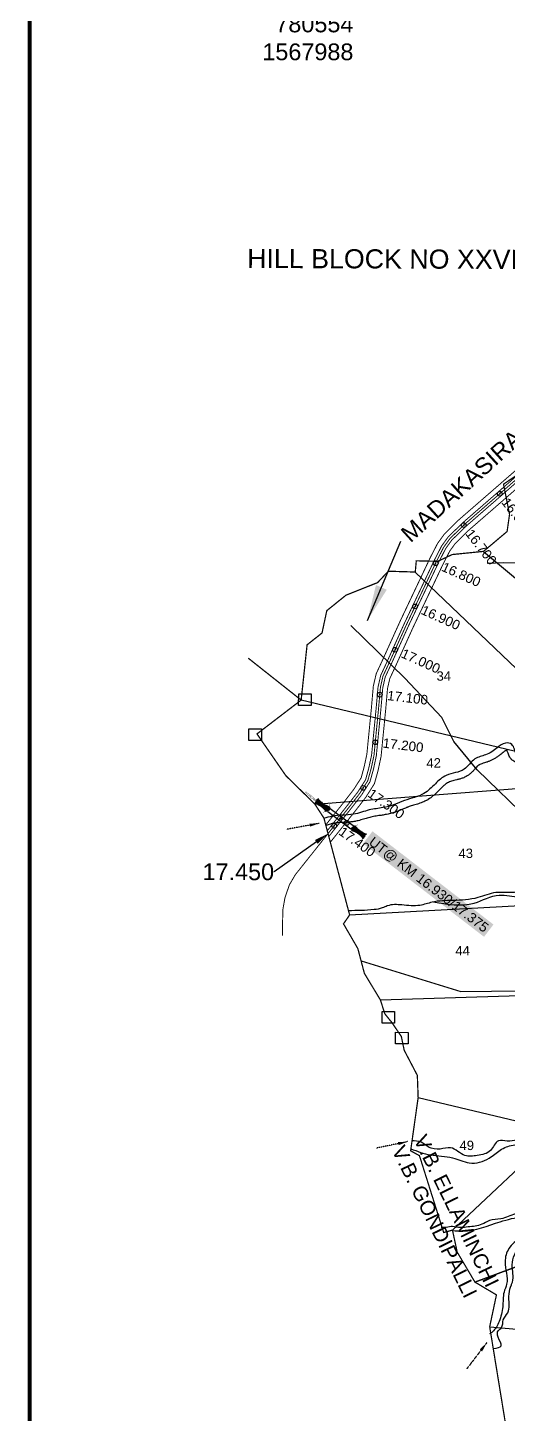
# Model space of a CAD drawing. Header units: feet. Extents: x 779776 to 786536, y 1561470 to 1570118.
# Drawn here: x 779776 to 780780, y 1564830 to 1567731 of the extents above; entities that cross this region are included whole.
import ezdxf
from ezdxf import colors
from ezdxf.entities.mleader import LeaderData, LeaderLine
from ezdxf.enums import TextEntityAlignment as Align
from ezdxf.math import Vec2, Vec3

# ---------------------------------------------------------------- set-up
doc = ezdxf.new("R2010")
doc.units = ezdxf.units.FT
doc.header["$MEASUREMENT"] = 0
doc.header["$PDMODE"] = 32
doc.header["$PDSIZE"] = 10
doc.linetypes.add('ACAD_ISO02W100', pattern=[15, 12, -3])
doc.linetypes.add('HIDDEN2', pattern=[0.1875, 0.125, -0.0625])
for name, color, linetype in [('CANAL1', 242, 'Continuous'), ('CSMark', 72, 'Continuous'), ('PLOT', 7, 'Continuous'), ('PLOT NO', 7, 'Continuous'), ('ROADS', 6, 'Continuous'), ('STRUCTURE', 5, 'Continuous'), ('TANKS-STREAM', 4, 'Continuous'), ('TEXT', 7, 'Continuous'), ('VILLAGE STONES', 240, 'Continuous')]:
    doc.layers.add(name, color=color, linetype=linetype)
doc.layers.add('VILLAGE BOUNDRY', color=5, linetype='HIDDEN2', lineweight=100)
doc.styles.get("Standard").update_dxf_attribs({"font": 'arial.ttf'})
doc.linetypes.add('DOTS', pattern='A,1e-06,-3,["●",Standard,S=3,R=0,X=-1.25,Y=-1.25],-3', length=6.000001)
doc.dimstyles.get("Standard").update_dxf_attribs({"dimtxt": 0.18, "dimasz": 20, "dimexe": 0.18, "dimexo": 0.0625, "dimgap": 0.09, "dimtad": 0, "dimtih": 1, "dimtoh": 1, "dimdec": 4, "dimzin": 0, "dimdsep": 46, "dimtxsty": 'Standard', "dimcen": 0.09, "dimadec": 0, "dimazin": 0, "dimtfac": 1, "dimtdec": 4, "dimtofl": 0, "dimtmove": 0, "dimatfit": 3, "dimfxl": 1, "dimtolj": 1, "dimtzin": 0, "dimarcsym": 0})

# ---------------------------------------------------------------- blocks, each defined once
blk = doc.blocks.new('UT')
at = {"layer": 'STRUCTURE'}
h = blk.add_hatch(dxfattribs=at)
h.set_pattern_fill('DASH', color=150, scale=8, angle=-39.6278, style=0)
h.set_pattern_definition([(320.372247933, (-4370.464, -6260.8811), (1.40800153113, 0.132407282), [1, -1])])
h.paths.add_polyline_path([(765163, 1700681.9), (765165.6, 1700680.6), (765167.2, 1700680.3), (765169.1, 1700680), (765172.4, 1700679.6), (765176.4, 1700679.3), (765179.5, 1700679.5), (765183.1, 1700679.9), (765187.7, 1700680.9), (765188.9, 1700681.2), (765193.1, 1700682.2), (765196.1, 1700680.2), (765196.1, 1700672.2), (765193.1, 1700670.2), (765190.5, 1700670.8), (765188.1, 1700671.3), (765185.5, 1700671.8), (765183.6, 1700672.1), (765181, 1700672.5), (765180.3, 1700672.5), (765178.5, 1700672.6), (765176.7, 1700672.6), (765174.6, 1700672.5), (765172.5, 1700672.3), (765170.4, 1700672), (765168.5, 1700671.7), (765166.1, 1700671.2), (765165, 1700670.8), (765163, 1700669.7)])
h.paths.add_polyline_path([(765259.1, 1700682.2), (765256.1, 1700680.2), (765256.1, 1700672.2), (765259.1, 1700670.2), (765261.9, 1700671), (765264.4, 1700671.6), (765266.4, 1700672), (765269.1, 1700672.5), (765272.7, 1700673), (765276.1, 1700673.1), (765278.6, 1700672.9), (765281.2, 1700672.7), (765283.9, 1700672.3), (765286.4, 1700671.9), (765288, 1700671.3), (765289.2, 1700670.6), (765289.1, 1700682.7), (765287.6, 1700681.8), (765285.7, 1700681.2), (765283, 1700680.7), (765281.2, 1700680.4), (765276.7, 1700679.9), (765272.7, 1700679.9), (765268.7, 1700680.3), (765264.8, 1700681), (765261.2, 1700681.7)])
at = {"layer": 'STRUCTURE', "color": 150, "const_width": 0.628}
for points in [[(765190.1, 1700688.2), (765190.1, 1700684.2), (765196.1, 1700680.2), (765256.1, 1700680.2), (765262.1, 1700684.2), (765262.1, 1700688.2)], [(765190.1, 1700664.2), (765190.1, 1700668.2), (765196.1, 1700672.2), (765256.1, 1700672.2), (765262.1, 1700668.2), (765262.1, 1700664.2)]]:
    blk.add_lwpolyline(points, dxfattribs=at)
at = {"layer": 'STRUCTURE', "color": 150}
for points in [[(765196.1, 1700680.2), (765256.1, 1700680.2)], [(765196.1, 1700672.2), (765256.1, 1700672.2)], [(765196.1, 1700672.2), (765256.1, 1700672.2)]]:
    blk.add_lwpolyline(points, dxfattribs=at)
at = {"layer": 'STRUCTURE', "color": 0}
blk.add_circle((765226.1, 1700676.2), 1.89, dxfattribs=at)
at = {"layer": 'STRUCTURE', "color": 150}
for points in [[(765163, 1700681.9), (765164.4, 1700681.1), (765167.9, 1700680.2), (765171.2, 1700679.8), (765176.1, 1700679.4), (765184.7, 1700680.3), (765193.1, 1700682.2)], [(765163, 1700669.7), (765164.3, 1700670.6), (765167.8, 1700671.6), (765171.2, 1700672.1), (765176, 1700672.6), (765184.7, 1700672), (765193.1, 1700670.2)], [(765289.1, 1700682.7), (765287.8, 1700681.9), (765284.3, 1700680.9), (765280.9, 1700680.4), (765276.1, 1700679.8), (765267.4, 1700680.5), (765259.1, 1700682.2)], [(765289.2, 1700670.6), (765287.8, 1700671.4), (765284.2, 1700672.3), (765280.9, 1700672.7), (765276.1, 1700673.1), (765267.4, 1700672.2), (765259.1, 1700670.2)]]:
    blk.add_spline(points, degree=3, dxfattribs=at)
at = {"layer": 'STRUCTURE', "color": 0}
blk.add_text('STREAM', height=5, dxfattribs=at).set_placement((765148.2, 1700675.8), align=Align.MIDDLE_CENTER)
for points in [[(765190.9, 1700676), (765164.2, 1700675.8)], [(765289.3, 1700676.7), (765265.4, 1700676.4)]]:
    blk.add_leader(points, dimstyle='Standard', override={"dimasz": 10, "dimgap": 0.09, "dimtad": 0}, dxfattribs=at)

msp = doc.modelspace()

# ---------------------------------------------------------------- linework, layer by layer
at = {"color": 2}
msp.add_point((780443, 1566067, 38), dxfattribs=at)
at = {"layer": 'CANAL1', "color": 1, "linetype": 'HIDDEN2', "ltscale": 5, "const_width": 2}
msp.add_lwpolyline([(780861.1, 1566841.2), (780687.8, 1566690.4), (780658.3, 1566661.3), (780645.6, 1566643.8), (780631.1, 1566615.4), (780567.6, 1566481.4), (780531.6, 1566401.8), (780518.7, 1566374), (780513.4, 1566350.6), (780509.4, 1566305.8), (780499.9, 1566208.1), (780493.9, 1566180.3), (780486.9, 1566155.1), (780470.1, 1566128.6), (780447.7, 1566099.6), (780335.4, 1565958.4), (780323.1, 1565937.2), (780313.9, 1565910.6), (780309.5, 1565885.7), (780308.7, 1565850.3), (780308.9, 1565830.8)], dxfattribs=at)
at = {"layer": 'CANAL1', "color": 1, "ltscale": 5, "const_width": 2}
for points in [[(780851.3, 1566852.5), (780677.6, 1566701.4), (780646.9, 1566671.1), (780632.8, 1566651.6), (780617.6, 1566622.1), (780554, 1566487.7), (780518, 1566408), (780504.5, 1566378.9), (780498.5, 1566352.9), (780494.5, 1566307.2), (780485, 1566210.4), (780479.3, 1566183.9), (780473.1, 1566161.2), (780457.8, 1566137.2), (780435.9, 1566108.8), (780399.1, 1566062.6)], [(780871, 1566829.9), (780698, 1566679.3), (780669.8, 1566651.5), (780658.4, 1566635.9), (780644.5, 1566608.8), (780581.2, 1566475.1), (780545.3, 1566395.5), (780533, 1566369.1), (780528.2, 1566348.2), (780524.4, 1566304.4), (780514.7, 1566205.7), (780508.5, 1566176.7), (780500.8, 1566148.9), (780482.4, 1566119.9), (780459.5, 1566090.3), (780408.6, 1566026.4)]]:
    msp.add_lwpolyline(points, dxfattribs=at)
at = {"layer": 'CANAL1', "color": 5, "ltscale": 5, "const_width": 2}
for points in [[(780857.9, 1566845), (780684.4, 1566694), (780654.5, 1566664.6), (780641.3, 1566646.4), (780626.6, 1566617.7), (780563, 1566483.5), (780527.1, 1566403.8), (780514, 1566375.6), (780508.4, 1566351.4), (780504.4, 1566306.3), (780494.9, 1566208.8), (780489, 1566181.5), (780482.3, 1566157.1), (780466, 1566131.4), (780443.7, 1566102.7), (780402.3, 1566050.5)], [(780864.4, 1566837.5), (780691.2, 1566686.7), (780662.1, 1566658.1), (780649.9, 1566641.1), (780635.6, 1566613.2), (780572.1, 1566479.3), (780536.2, 1566399.7), (780523.5, 1566372.4), (780518.3, 1566349.8), (780514.4, 1566305.4), (780504.8, 1566207.3), (780498.8, 1566179.1), (780491.5, 1566153), (780474.2, 1566125.7), (780451.6, 1566096.5), (780405.5, 1566038.5)]]:
    msp.add_lwpolyline(points, dxfattribs=at)
at = {"layer": 'CSMark', "color": 5, "const_width": 8}
msp.add_lwpolyline([(779780.4, 1570114.1), (786302.2, 1570114.1), (786302.2, 1561474.4), (779780.4, 1561474.4)], close=True, dxfattribs=at)
at = {"layer": 'CSMark', "color": 3}
for p in [(780762.8, 1566755.6), (780687.4, 1566690), (780628.7, 1566610.3), (780585.8, 1566519.9), (780544, 1566429.1), (780512, 1566335.3), (780502.6, 1566235.7), (780477.5, 1566140.2), (780416.8, 1566060.8)]:
    msp.add_point(p, dxfattribs=at)
at = {"layer": 'PLOT'}
for points in [[(780728.8, 1566635), (781144.4, 1566288), (781173.3, 1566288.9), (781189.8, 1566311.7), (781190.6, 1566357.3), (781211.9, 1566394.8), (781243.8, 1566414.5), (781257.9, 1566444.8), (781266.2, 1566478.7)], [(780376.4, 1566106.2), (781040, 1566158), (780586.2, 1566591.8)], [(781040, 1566158), (780347.7, 1566323.9)], [(781040, 1566158), (780895.4, 1565898.7), (780805, 1565704.8), (780513.4, 1565696.3)], [(780449, 1565874.3), (780895.4, 1565898.7), (781051.3, 1565877.1), (780989, 1565704.4)], [(780592.2, 1565492.3), (780885, 1565422.6), (780663.9, 1565214.9)], [(780885, 1565422.6), (781032.9, 1565398.3), (780856.8, 1565160.3), (780710.9, 1565106.1)], [(780710.9, 1565106.1), (780856.8, 1565160.3), (781086.7, 1565141.6)], [(780741.7, 1565012.7), (781056.1, 1564985)]]:
    msp.add_lwpolyline(points, dxfattribs=at)
at = {"layer": 'ROADS', "color": 6, "linetype": 'DOTS', "ltscale": 3}
for points in [[(780796.9, 1566610.1), (780771.1, 1566610.8), (780736.3, 1566609.5)], [(780826.1, 1566070.2), (780715.8, 1566177.7), (780666.6, 1566237.5), (780641.4, 1566287.4), (780564.1, 1566369.6), (780451.8, 1566480)], [(780473, 1565778.1), (780681.7, 1565714.4), (780809.9, 1565715.3)]]:
    msp.add_lwpolyline(points, dxfattribs=at)
at = {"layer": 'TANKS-STREAM', "color": 4}
for points in [[(781234.5, 1566413.5), (781282.1, 1566441.3), (781296.8, 1566461.9), (781325.7, 1566479.9), (781361.5, 1566480.5), (781384.6, 1566482.9), (781406.5, 1566484.3), (781422.5, 1566480.4), (781446.9, 1566473.3), (781461.9, 1566465.3), (781477.6, 1566461), (781496.5, 1566449.8), (781512.2, 1566439.2), (781526.3, 1566430.1), (781517.8, 1566424.2), (781499.4, 1566413), (781487.1, 1566398.3), (781470.1, 1566388.6), (781446.9, 1566379.1), (781429.5, 1566360), (781414.5, 1566351.6), (781396.4, 1566333.5), (781371.9, 1566314.5), (781356.1, 1566290.3), (781342.8, 1566273.5), (781318.2, 1566254.5), (781310, 1566218.5), (781304.1, 1566196.4), (781285.1, 1566173.4), (781263.1, 1566146.8), (781251.3, 1566127.2), (781223.8, 1566115.1), (781206, 1566093.1), (781176.8, 1566082.6), (781163.3, 1566075.3), (781145.8, 1566057.4), (781114.3, 1566043.5), (781088.5, 1566031.7), (781075, 1566018.8), (781056.1, 1566003.7), (781034.6, 1565998.5), (781002.8, 1565982.6), (780982.6, 1565962.7), (780947.1, 1565949.8), (780891, 1565936.3), (780862.8, 1565927.1), (780826, 1565927.8), (780793.5, 1565921.5), (780754.5, 1565921), (780717.2, 1565910.6), (780664.7, 1565904.7), (780621.4, 1565900.9), (780595.9, 1565894.4), (780558.4, 1565895.2), (780527.7, 1565893.3), (780517.1, 1565888.9), (780500.1, 1565885.4), (780446.4, 1565883.2)], [(781232.5, 1565830), (781273, 1565823.3), (781324.1, 1565813.6), (781363.3, 1565821.2), (781390.6, 1565822.3), (781416.1, 1565819.8), (781453.8, 1565807.3), (781452.5, 1565796.8), (781449, 1565744.5), (781442.3, 1565682.6), (781451, 1565618.7), (781449.8, 1565580.8), (781410.5, 1565530.2), (781384.8, 1565494.9), (781356, 1565478.7), (781337.1, 1565460.9), (781304.8, 1565438.3), (781282.3, 1565425.7), (781234.6, 1565420.9), (781216.2, 1565409), (781206.7, 1565385), (781188.3, 1565365.8), (781165, 1565362), (781109.6, 1565371), (781080.4, 1565376.3), (781059.9, 1565385.9), (781021.5, 1565381.8), (780998.7, 1565387.2), (780976, 1565386.3), (780956.1, 1565395.9), (780915.9, 1565397), (780888.4, 1565407), (780856, 1565408.9), (780818.7, 1565407.7), (780778.1, 1565401.3), (780760, 1565401.5), (780743.4, 1565381.5), (780715.7, 1565371.2), (780690.1, 1565370.8), (780660.1, 1565387.1), (780638, 1565384.5), (780614.1, 1565388.7), (780598.2, 1565398.9), (780578.9, 1565401.5)], [(780749.6, 1564967.4), (780765.9, 1564972.5), (780759.1, 1564991), (780759.8, 1565004.8), (780766.4, 1565010.8), (780770.1, 1565027), (780779.5, 1565042), (780782.3, 1565058.2), (780782.2, 1565081.8), (780787, 1565100.2), (780789.2, 1565106.2), (780788.9, 1565142.2), (780793.6, 1565163.1), (780810.5, 1565184.5), (780835.7, 1565195.3), (780855.5, 1565229.9), (780873.7, 1565239.8), (780884.5, 1565253), (780892.9, 1565273.4), (780931.3, 1565309.2), (780949.6, 1565329.7), (780955.5, 1565340), (780972.4, 1565352.6), (780984.8, 1565371.5), (781001.8, 1565376.2), (781034.9, 1565369.1), (781063.7, 1565371.8), (781088.1, 1565360.2), (781111.6, 1565358.4), (781152.3, 1565348.2), (781181.1, 1565346.8), (781197.8, 1565356.6), (781222.5, 1565394.3), (781238.2, 1565403.1), (781283.9, 1565411.3), (781319.2, 1565423.5), (781346, 1565451.5), (781377.3, 1565477), (781398.9, 1565493.5), (781426.6, 1565525.5), (781452.2, 1565551.9), (781472.4, 1565573.7), (781498.9, 1565564), (781524.2, 1565544.2), (781537.7, 1565533.6), (781539.2, 1565502.9), (781530.8, 1565472.4), (781520.6, 1565444.4), (781516.5, 1565416), (781515.7, 1565381.5), (781528.1, 1565357.5), (781550.6, 1565329.5), (781580.4, 1565312.3), (781592.3, 1565298.5), (781597.6, 1565282.1), (781591.2, 1565261.8), (781564.3, 1565241.9), (781563, 1565229.2), (781551.1, 1565203.3), (781534.2, 1565184), (781513.4, 1565155.5), (781503.7, 1565140.6), (781489.4, 1565125.2), (781484.3, 1565115.2), (781474.7, 1565092.3), (781453.4, 1565062.8), (781447.9, 1565049.4), (781446, 1565010.3), (781439.5, 1564992.7), (781421.3, 1564959.2), (781420.8, 1564917.9), (781413.4, 1564880.6), (781404.2, 1564858.9), (781394.9, 1564838), (781374, 1564822.1), (781354.1, 1564815.3), (781325.2, 1564796.1), (781313.8, 1564783.5), (781292.4, 1564776), (781254.2, 1564764.6), (781220, 1564748.9), (781216.4, 1564749), (781209.4, 1564755.8), (781187, 1564771.5), (781174.5, 1564785.8), (781163.5, 1564802.9), (781147, 1564812.1), (781131.9, 1564832.3), (781111.5, 1564843), (781103.6, 1564859.2), (781088.9, 1564872.8), (781075.2, 1564877.3), (781028.1, 1564895.1)], [(780577.1, 1565385), (780617.6, 1565372.3), (780664.3, 1565366.3), (780699.1, 1565355.6), (780740.7, 1565365.3), (780763.6, 1565382.3), (780790.5, 1565392.6), (780819.8, 1565395.8), (780844.5, 1565403.6), (780876, 1565394.5), (780901, 1565383.6), (780928.4, 1565382.1), (780957.6, 1565375.5), (780967, 1565370.9), (780955.7, 1565352.9), (780940, 1565329.8), (780888.4, 1565289.7), (780866.3, 1565277.2), (780831.1, 1565253.5), (780795.4, 1565248.7), (780765.1, 1565238.4), (780741.1, 1565234.9), (780725.5, 1565227), (780696.8, 1565221.5), (780681, 1565220.1), (780664.3, 1565222.4), (780650.8, 1565220.7), (780640.3, 1565220.6)], [(780663.9, 1565213.9), (780685.6, 1565212.8), (780763.7, 1565232.4), (780809.6, 1565243.3), (780839.9, 1565252.5), (780879.3, 1565274), (780879.4, 1565267), (780849.5, 1565235.8), (780834.2, 1565220), (780781.8, 1565176.1), (780773.8, 1565148.7), (780777.1, 1565101.9), (780771.7, 1565085.1), (780769.1, 1565054.6), (780761.2, 1565023.7), (780747.7, 1565002.1), (780741.5, 1564997.7)]]:
    msp.add_spline(points, degree=3, dxfattribs=at)
at = {"layer": 'TANKS-STREAM', "color": 4, "end_tangent": (0.643305, -0.76561)}
msp.add_spline([(780624.6, 1565901.6), (780709.4, 1565899.2), (780761.6, 1565915.8), (780804.1, 1565912.4), (780844.6, 1565922), (780888.4, 1565924.4), (780936.5, 1565939.1), (780970.4, 1565947.4), (780990.5, 1565957.6), (781014.9, 1565981.9), (781069.7, 1566002.1), (781104.1, 1566030), (781140.9, 1566045.7), (781175.7, 1566072.5), (781206.1, 1566084.3), (781231.3, 1566112.6), (781260.5, 1566125.5), (781277.1, 1566156.4), (781311.7, 1566193.3), (781319, 1566225.7), (781322.3, 1566249.7), (781341.4, 1566266.6), (781365.3, 1566290.6), (781385.2, 1566312.9), (781396.3, 1566322), (781422.9, 1566349.3), (781440.7, 1566356.8), (781450.3, 1566371.3), (781470.1, 1566378), (781502.4, 1566396.7), (781516.8, 1566414.8), (781534.6, 1566422.6), (781549.3, 1566423.7), (781564.4, 1566422.7), (781591.3, 1566417.5), (781615.8, 1566417.6), (781648.5, 1566422.9), (781671.6, 1566416.7), (781693.3, 1566423.2), (781716.2, 1566425.2), (781732.6, 1566436.2), (781735, 1566455.7), (781742.8, 1566464), (781755.8, 1566477.9), (781767.2, 1566488.1), (781777.8, 1566493.9), (781796.1, 1566487.6), (781812.6, 1566481.3), (781832.4, 1566478.4), (781852.7, 1566476), (781862.9, 1566466), (781864.5, 1566451.7), (781864.6, 1566432.8), (781862.3, 1566419.6), (781862.8, 1566412.1), (781869.5, 1566420.4), (781871.2, 1566427.5), (781877.5, 1566420.5), (781872, 1566383.5), (781861.5, 1566344.5), (781850.3, 1566320), (781822.1, 1566287.6), (781792.8, 1566255.3), (781771.8, 1566217.9), (781751.6, 1566173), (781728.5, 1566140.4), (781684.1, 1566090.2), (781628.8, 1566042.5), (781579.6, 1566003.5), (781559, 1565972.6), (781523.6, 1565927.5), (781488, 1565877.8), (781462.1, 1565838.5), (781452.5, 1565826.7), (781444.8, 1565821.4), (781403.9, 1565827.6), (781388.7, 1565827.7), (781373, 1565828.9), (781353, 1565827.9), (781329.8, 1565821), (781292.3, 1565826.2), (781254.7, 1565831.8), (781237.2, 1565833.3)], degree=3, dxfattribs=at)
at = {"layer": 'TANKS-STREAM', "color": 4}
for points, knots in [([(781268.6, 1566445), (781261.8, 1566440.9), (781224.1, 1566427), (781202, 1566413.2), (781181.4, 1566383.6), (781167.8, 1566356.4), (781147.2, 1566331), (781128.3, 1566311.3), (781107.7, 1566299.8), (781085.3, 1566302.8), (781070.4, 1566286.3), (781046.9, 1566275.1), (781017.8, 1566275.7), (780988.8, 1566250.1), (780953.1, 1566245.2), (780916.8, 1566242.2), (780883.7, 1566224), (780848.1, 1566221), (780821.8, 1566207.1), (780793, 1566205), (780793.7, 1566232.7), (780771.3, 1566236.1), (780755.6, 1566221.4), (780735.5, 1566208.3), (780706.6, 1566203.1), (780689.5, 1566171.9), (780652.1, 1566171.7), (780627.3, 1566148.5), (780603, 1566123.1), (780569.5, 1566117.5), (780542.4, 1566104), (780517.4, 1566098), (780488.1, 1566095.1), (780454.3, 1566081.2), (780420.8, 1566084.4), (780400.6, 1566077.8), (780394.7, 1566075.9)], [73.803823, 73.803823, 73.803823, 73.803823, 94.904342, 130.467538, 148.965858, 174.227234, 201.138634, 223.435473, 236.803063, 253.762725, 270.83642, 284.039864, 313.362071, 333.421363, 369.351376, 393.323514, 416.595117, 454.69871, 471.423234, 488.362611, 506.250625, 516.661514, 531.753852, 553.49338, 571.996685, 595.684324, 626.149992, 648.020544, 672.057558, 705.215858, 722.533442, 741.727601, 763.807694, 789.985329, 824.307178, 838.538731, 838.538731, 838.538731, 838.538731]), ([(781234.6, 1566413.5), (781234.4, 1566413.4), (781234.2, 1566413.3), (781231.1, 1566411.9), (781228.6, 1566410.5), (781224, 1566407.9), (781221.9, 1566406.7), (781218.2, 1566404), (781216.5, 1566402.7), (781213.3, 1566399.8), (781211.7, 1566398.3), (781209.3, 1566395.7), (781208.6, 1566394.8), (781207, 1566392.9), (781206.2, 1566391.9), (781203.8, 1566388.8), (781202.2, 1566386.6), (781199.5, 1566382.6), (781198.4, 1566380.8), (781196.4, 1566377.7), (781195.5, 1566376.3), (781193.9, 1566373.4), (781193, 1566371.9), (781190.5, 1566367.5), (781188.8, 1566364.4), (781185.9, 1566359.3), (781184.7, 1566357.2), (781182.6, 1566353.7), (781181.8, 1566352.3), (781180.2, 1566349.8), (781179.5, 1566348.7), (781178.1, 1566346.5), (781177.3, 1566345.4), (781175.1, 1566342.2), (781173.6, 1566340.1), (781168.9, 1566333.9), (781165.7, 1566329.9), (781161.2, 1566324.6), (781160, 1566323.2), (781157.6, 1566320.5), (781156.5, 1566319.2), (781154.1, 1566316.5), (781152.8, 1566315.2), (781149.1, 1566311.2), (781146.4, 1566308.5), (781141.8, 1566304.3), (781140, 1566302.7), (781136.4, 1566299.8), (781134.7, 1566298.6), (781131.3, 1566296.1), (781129.4, 1566294.9), (781125.2, 1566292.4), (781122.7, 1566291.1), (781118.8, 1566289.5), (781117.5, 1566289), (781114.9, 1566288.2), (781113.7, 1566287.8), (781111.9, 1566287.4), (781111.4, 1566287.3), (781110.3, 1566287.1), (781109.8, 1566287), (781108.3, 1566286.7), (781107.3, 1566286.6), (781104.4, 1566286.3), (781102.6, 1566286.2), (781099.3, 1566286), (781097.9, 1566285.9), (781095.4, 1566285.7), (781094.3, 1566285.6), (781093.1, 1566285.3), (781092.7, 1566285.2), (781092.2, 1566285.1), (781092.1, 1566285.1), (781091.9, 1566285), (781091.8, 1566285), (781091.7, 1566284.9), (781091.6, 1566284.9), (781091.3, 1566284.8), (781091.1, 1566284.7), (781090.4, 1566284.3), (781089.7, 1566283.9), (781088.2, 1566282.8), (781087.4, 1566282.2), (781085.5, 1566280.6), (781084.4, 1566279.8), (781082.1, 1566277.9), (781080.9, 1566276.8), (781078.9, 1566275.3), (781078.3, 1566274.9), (781077.3, 1566274.1), (781076.9, 1566273.8), (781076, 1566273.2), (781075.6, 1566272.9), (781074.3, 1566272.1), (781073.5, 1566271.6), (781070.9, 1566270), (781069.1, 1566269.1), (781065.5, 1566267.4), (781063.7, 1566266.6), (781060.8, 1566265.5), (781059.6, 1566265.1), (781057.4, 1566264.4), (781056.5, 1566264.1), (781054.5, 1566263.6), (781053.6, 1566263.3), (781050.7, 1566262.6), (781048.9, 1566262.3), (781044, 1566261.4), (781041.1, 1566260.9), (781035.7, 1566260.1), (781033.1, 1566259.6), (781028.5, 1566258.7), (781026.5, 1566258.2), (781023.8, 1566257.3), (781023.1, 1566257.1), (781022, 1566256.6), (781021.7, 1566256.5), (781021, 1566256.1), (781020.6, 1566256), (781019.5, 1566255.4), (781018.7, 1566254.9), (781016.4, 1566253.5), (781014.7, 1566252.4), (781011.1, 1566249.9), (781009.1, 1566248.6), (781006, 1566246.5), (781005, 1566245.9), (781003.3, 1566244.7), (781002.5, 1566244.3), (781001.2, 1566243.5), (781000.5, 1566243.1), (780999.3, 1566242.4), (780998.6, 1566242.1), (780996.7, 1566241.1), (780995.4, 1566240.5), (780991.6, 1566238.8), (780989, 1566237.8), (780981.4, 1566235.2), (780976.5, 1566234), (780966.7, 1566232), (780961.9, 1566231.3), (780955, 1566230.5), (780952.8, 1566230.2), (780949, 1566229.8), (780947.3, 1566229.6), (780944.1, 1566229.3), (780942.4, 1566229.1), (780937.7, 1566228.6), (780934.7, 1566228.2), (780929, 1566227.3), (780926.3, 1566226.8), (780923.2, 1566226), (780922.6, 1566225.8), (780921.5, 1566225.5), (780921, 1566225.3), (780920, 1566225), (780919.5, 1566224.8), (780917.9, 1566224.3), (780916.9, 1566223.9), (780913.6, 1566222.6), (780911.3, 1566221.6), (780906.5, 1566219.5), (780904, 1566218.3), (780900.1, 1566216.7), (780898.8, 1566216.2), (780896.6, 1566215.3), (780895.8, 1566215), (780894.1, 1566214.4), (780893.3, 1566214.1), (780891.8, 1566213.6), (780891.1, 1566213.4), (780888.8, 1566212.7), (780887.3, 1566212.2), (780882.9, 1566211), (780880, 1566210.2), (780872.7, 1566208.5), (780868.4, 1566207.6), (780860.2, 1566205.8), (780856.3, 1566204.9), (780851.7, 1566203.6), (780850.7, 1566203.3), (780848.8, 1566202.7), (780848, 1566202.5), (780846.5, 1566201.9), (780845.8, 1566201.7), (780844.4, 1566201.1), (780843.7, 1566200.9), (780841.5, 1566199.9), (780839.9, 1566199.3), (780836.4, 1566197.8), (780834.5, 1566197), (780830.5, 1566195.5), (780828.3, 1566194.8), (780823.6, 1566193.5), (780821, 1566192.9), (780816.3, 1566192.1), (780814.1, 1566191.8), (780809.6, 1566191.6), (780807.2, 1566191.6), (780803, 1566192.1), (780801.3, 1566192.4), (780797.8, 1566193.3), (780795.9, 1566194), (780792.7, 1566195.6), (780791.3, 1566196.5), (780789.3, 1566198), (780788.7, 1566198.5), (780787.7, 1566199.5), (780787.2, 1566199.9), (780786.5, 1566200.8), (780786.1, 1566201.2), (780785, 1566202.5), (780784.4, 1566203.3), (780782.9, 1566205.7), (780782.2, 1566207.2), (780780.9, 1566210), (780780.5, 1566211.3), (780779.6, 1566213.7), (780779.3, 1566214.7), (780778.7, 1566216.6), (780778.4, 1566217.5), (780778, 1566218.6), (780777.9, 1566218.9), (780777.8, 1566219.2)], [100.649893, 100.649893, 100.649893, 100.649893, 101.158645, 101.158645, 108.148532, 108.148532, 115.138419, 115.138419, 122.128306, 122.128306, 129.118193, 129.118193, 132.587801, 132.587801, 136.057408, 136.057408, 142.996624, 142.996624, 148.034691, 148.034691, 152.048562, 152.048562, 156.062432, 156.062432, 164.090174, 164.090174, 169.443566, 169.443566, 172.911206, 172.911206, 175.671977, 175.671977, 178.432748, 178.432748, 183.954289, 183.954289, 194.997373, 194.997373, 199.0287, 199.0287, 202.923881, 202.923881, 206.819062, 206.819062, 214.609425, 214.609425, 219.498105, 219.498105, 223.558075, 223.558075, 227.618046, 227.618046, 232.284507, 232.284507, 234.581129, 234.581129, 236.508268, 236.508268, 237.348403, 237.348403, 238.188537, 238.188537, 239.868805, 239.868805, 243.352289, 243.352289, 246.835773, 246.835773, 250.319257, 250.319257, 252.443845, 252.443845, 253.441935, 253.441935, 254.156133, 254.156133, 254.87033, 254.87033, 256.298726, 256.298726, 259.530366, 259.530366, 262.762007, 262.762007, 265.993648, 265.993648, 269.225288, 269.225288, 270.568674, 270.568674, 271.456172, 271.456172, 272.34367, 272.34367, 274.118666, 274.118666, 277.668658, 277.668658, 281.131206, 281.131206, 283.385583, 283.385583, 285.239586, 285.239586, 287.093588, 287.093588, 290.801593, 290.801593, 297.140622, 297.140622, 303.479651, 303.479651, 309.818681, 309.818681, 312.610731, 312.610731, 314.024258, 314.024258, 315.437785, 315.437785, 318.26484, 318.26484, 323.511361, 323.511361, 328.757883, 328.757883, 331.17593, 331.17593, 332.812192, 332.812192, 334.14698, 334.14698, 335.481768, 335.481768, 338.151344, 338.151344, 343.490496, 343.490496, 353.640609, 353.640609, 363.790721, 363.790721, 368.4881, 368.4881, 372.240534, 372.240534, 375.992968, 375.992968, 383.497836, 383.497836, 391.002704, 391.002704, 392.818838, 392.818838, 394.354444, 394.354444, 395.89005, 395.89005, 398.961262, 398.961262, 405.103687, 405.103687, 411.246111, 411.246111, 414.06864, 414.06864, 415.981172, 415.981172, 417.557079, 417.557079, 419.132985, 419.132985, 422.284798, 422.284798, 428.588423, 428.588423, 438.38354, 438.38354, 448.178658, 448.178658, 451.122639, 451.122639, 453.570751, 453.570751, 455.667771, 455.667771, 457.764791, 457.764791, 461.958832, 461.958832, 466.152873, 466.152873, 470.346914, 470.346914, 474.540955, 474.540955, 477.851403, 477.851403, 481.16185, 481.16185, 483.397288, 483.397288, 485.632726, 485.632726, 487.315908, 487.315908, 488.134496, 488.134496, 488.70935, 488.70935, 489.284203, 489.284203, 490.433911, 490.433911, 492.603576, 492.603576, 494.773241, 494.773241, 496.942907, 496.942907, 499.112572, 499.112572, 500.317403, 500.317403, 500.317403, 500.317403]), ([(780777.8, 1566219.2), (780777.7, 1566219.2), (780777.6, 1566219.2), (780777.3, 1566219.2), (780777.1, 1566219.1), (780776.8, 1566219), (780776.6, 1566219), (780776.1, 1566218.7), (780775.7, 1566218.6), (780775, 1566218.2), (780774.6, 1566217.9), (780773.3, 1566217.1), (780772.4, 1566216.4), (780770.4, 1566214.7), (780769.2, 1566213.7), (780767.5, 1566212.3), (780767.1, 1566212), (780766.2, 1566211.2), (780765.7, 1566210.9), (780764.3, 1566209.8), (780763.4, 1566209.1), (780760.6, 1566207), (780758.7, 1566205.6), (780755, 1566203.2), (780753.2, 1566202.1), (780747.7, 1566199), (780743.8, 1566197.1), (780738.9, 1566195.2), (780738.1, 1566194.9), (780736.5, 1566194.3), (780735.7, 1566194.1), (780733.4, 1566193.3), (780732, 1566192.9), (780728.7, 1566191.9), (780726.9, 1566191.3), (780723.8, 1566190.3), (780722.5, 1566189.8), (780721, 1566189.1), (780720.6, 1566188.9), (780719.8, 1566188.5), (780719.5, 1566188.2), (780719, 1566187.9), (780718.8, 1566187.8), (780718.5, 1566187.6), (780718.4, 1566187.5), (780717.9, 1566187.1), (780717.5, 1566186.9), (780716.3, 1566185.8), (780715.4, 1566184.9), (780713.3, 1566182.7), (780712.2, 1566181.4), (780709.7, 1566178.6), (780708.4, 1566177.1), (780705.5, 1566173.9), (780703.8, 1566172.3), (780701.3, 1566170), (780700.5, 1566169.3), (780699.2, 1566168.2), (780698.6, 1566167.8), (780697.4, 1566167), (780696.9, 1566166.6), (780695.2, 1566165.4), (780694, 1566164.7), (780690.5, 1566162.8), (780688.1, 1566161.7), (780683.4, 1566160), (780681.2, 1566159.3), (780676.8, 1566158), (780674.7, 1566157.5), (780670.7, 1566156.5), (780668.8, 1566156.1), (780665.2, 1566155.2), (780663.5, 1566154.7), (780660.5, 1566153.8), (780659.1, 1566153.3), (780657.4, 1566152.6), (780656.9, 1566152.4), (780655.9, 1566151.9), (780655.3, 1566151.6), (780653.8, 1566150.8), (780652.8, 1566150.1), (780649.9, 1566148.1), (780648, 1566146.6), (780644, 1566143.2), (780642, 1566141.2), (780638.6, 1566137.9), (780637.3, 1566136.6), (780634.5, 1566133.8), (780633.1, 1566132.5), (780629, 1566128.5), (780626.2, 1566125.9), (780620.1, 1566120.8), (780616.8, 1566118.3), (780612.5, 1566115.6), (780611.7, 1566115.2), (780610.2, 1566114.3), (780609.4, 1566113.9), (780607.2, 1566112.7), (780605.7, 1566112), (780600.5, 1566109.6), (780596.8, 1566108.3), (780589.6, 1566105.9), (780586.1, 1566104.8), (780579.4, 1566102.9), (780576.2, 1566101.9), (780572.4, 1566100.6), (780571.5, 1566100.3), (780570.1, 1566099.8), (780569.5, 1566099.6), (780568.4, 1566099.2), (780567.8, 1566099), (780566.1, 1566098.3), (780564.9, 1566097.8), (780561.3, 1566096.3), (780558.8, 1566095.2), (780554.6, 1566093.4), (780553.1, 1566092.8), (780550.5, 1566091.7), (780549.5, 1566091.4), (780547.7, 1566090.7), (780546.9, 1566090.4), (780545.4, 1566089.8), (780544.6, 1566089.6), (780542.2, 1566088.8), (780540.6, 1566088.3), (780535.8, 1566086.9), (780532.6, 1566086.1), (780527.4, 1566085), (780525.4, 1566084.6), (780521.9, 1566083.9), (780520.4, 1566083.7), (780516, 1566082.9), (780513.1, 1566082.5), (780506.4, 1566081.5), (780502.6, 1566081), (780497.2, 1566080), (780495.3, 1566079.6), (780491.8, 1566078.8), (780490, 1566078.3), (780485, 1566076.8), (780481.6, 1566075.8), (780474.6, 1566073.6), (780470.9, 1566072.5), (780465.3, 1566071.1), (780463.6, 1566070.7), (780461.2, 1566070.2), (780460.5, 1566070.1), (780459.1, 1566069.8), (780458.3, 1566069.7), (780456.2, 1566069.4), (780454.8, 1566069.2), (780450.6, 1566068.7), (780447.9, 1566068.5), (780441.2, 1566068.1), (780437.3, 1566067.9), (780429.8, 1566067.6), (780426.3, 1566067.4), (780421.8, 1566066.9), (780420.6, 1566066.8), (780418.4, 1566066.5), (780417.3, 1566066.4), (780415.7, 1566066.1), (780415.1, 1566065.9), (780413.9, 1566065.7), (780413.3, 1566065.5), (780411.4, 1566065.1), (780410.1, 1566064.8), (780405.8, 1566063.6), (780402.7, 1566062.5), (780399.4, 1566061.5)], [514.723207, 514.723207, 514.723207, 514.723207, 515.773139, 515.773139, 517.873004, 517.873004, 519.972869, 519.972869, 522.072734, 522.072734, 524.172598, 524.172598, 527.662049, 527.662049, 531.151499, 531.151499, 532.317054, 532.317054, 533.482609, 533.482609, 535.813718, 535.813718, 540.475937, 540.475937, 544.568939, 544.568939, 552.754944, 552.754944, 554.350675, 554.350675, 555.946405, 555.946405, 559.137867, 559.137867, 563.663991, 563.663991, 568.190115, 568.190115, 569.894757, 569.894757, 571.861774, 571.861774, 572.74665, 572.74665, 573.631526, 573.631526, 575.401279, 575.401279, 579.627573, 579.627573, 583.853868, 583.853868, 588.080162, 588.080162, 592.306457, 592.306457, 593.979047, 593.979047, 595.175041, 595.175041, 596.205064, 596.205064, 598.385696, 598.385696, 602.845811, 602.845811, 607.305925, 607.305925, 611.76604, 611.76604, 616.226155, 616.226155, 620.68627, 620.68627, 625.146384, 625.146384, 627.116691, 627.116691, 629.086997, 629.086997, 633.027611, 633.027611, 639.962437, 639.962437, 646.897263, 646.897263, 651.202039, 651.202039, 655.506816, 655.506816, 663.412597, 663.412597, 671.318378, 671.318378, 672.921815, 672.921815, 674.525251, 674.525251, 677.732123, 677.732123, 685.624834, 685.624834, 693.517545, 693.517545, 701.410256, 701.410256, 703.693952, 703.693952, 705.294055, 705.294055, 706.894159, 706.894159, 710.094365, 710.094365, 716.494779, 716.494779, 720.060287, 720.060287, 722.224846, 722.224846, 723.924872, 723.924872, 725.624898, 725.624898, 729.02495, 729.02495, 735.825055, 735.825055, 740.09957, 740.09957, 743.360406, 743.360406, 749.819306, 749.819306, 759.02028, 759.02028, 763.867014, 763.867014, 768.713749, 768.713749, 776.955472, 776.955472, 785.197196, 785.197196, 788.642939, 788.642939, 790.056856, 790.056856, 791.470773, 791.470773, 794.298607, 794.298607, 799.954276, 799.954276, 808.672852, 808.672852, 817.391427, 817.391427, 820.530748, 820.530748, 823.485867, 823.485867, 825.249023, 825.249023, 827.012179, 827.012179, 830.53849, 830.53849, 838.538731, 838.538731, 838.538731, 838.538731])]:
    msp.add_open_spline(points, degree=3, knots=knots, dxfattribs=at)
at = {"layer": 'VILLAGE BOUNDRY', "color": 5, "lineweight": -2, "ltscale": 1000, "const_width": 2.61}
msp.add_lwpolyline([(780788.4, 1564725.9), (780741.7, 1565012.7), (780755.8, 1565079.4), (780710.9, 1565106.1), (780673.8, 1565168.9), (780663.9, 1565214.9), (780645.6, 1565209.8), (780594.9, 1565370.7), (780576.5, 1565380.8), (780592.2, 1565492.3), (780590.5, 1565538.7), (780563, 1565591.3), (780557, 1565620.2), (780536.9, 1565649.7), (780522.5, 1565667.6), (780513.4, 1565696.3), (780479.8, 1565752.2), (780466.2, 1565803.9), (780436.2, 1565855.7), (780449, 1565874.3), (780395.3, 1566076.9), (780376.4, 1566106.2), (780315.8, 1566165.6), (780255.4, 1566253.1), (780347.7, 1566323.9), (780360.1, 1566439.5), (780391.3, 1566464.2), (780401.3, 1566511), (780441.3, 1566543.3), (780507.5, 1566569.7), (780529.8, 1566593.5), (780586.2, 1566591.8), (780588.3, 1566615.3), (780633.3, 1566614.2), (780663.4, 1566628.4), (780728.8, 1566635), (780778.1, 1566676.6), (780783.2, 1566712.3), (780770.6, 1566775.6), (780862.2, 1566837.8)], dxfattribs=at)
at = {"layer": 'VILLAGE BOUNDRY', "color": 5, "linetype": 'ACAD_ISO02W100', "lineweight": -2, "ltscale": 1000, "const_width": 2.61}
msp.add_lwpolyline([(780788.4, 1564725.9), (780741.7, 1565012.7), (780755.8, 1565079.4), (780710.9, 1565106.1), (780673.8, 1565168.9), (780663.9, 1565214.9), (780645.6, 1565209.8), (780594.9, 1565370.7), (780576.5, 1565380.8), (780592.2, 1565492.3), (780590.5, 1565538.7), (780563, 1565591.3), (780557, 1565620.2), (780536.9, 1565649.7), (780522.5, 1565667.6), (780513.4, 1565696.3), (780479.8, 1565752.2), (780466.2, 1565803.9), (780436.2, 1565855.7), (780449, 1565874.3), (780395.3, 1566076.9), (780376.4, 1566106.2), (780315.8, 1566165.6), (780255.4, 1566253.1), (780347.7, 1566323.9), (780360.1, 1566439.5), (780391.3, 1566464.2), (780401.3, 1566511), (780441.3, 1566543.3), (780507.5, 1566569.7), (780529.8, 1566593.5), (780586.2, 1566591.8), (780588.3, 1566615.3), (780633.3, 1566614.2), (780663.4, 1566628.4), (780728.8, 1566635), (780778.1, 1566676.6), (780783.2, 1566712.3), (780770.6, 1566775.6), (780862.2, 1566837.8)], dxfattribs=at)
at = {"layer": 'VILLAGE BOUNDRY', "color": 5, "linetype": 'ByBlock', "lineweight": -3, "const_width": 2.61}
msp.add_lwpolyline([(780347.7, 1566323.9), (780237.1, 1566411.6)], dxfattribs=at)
at = {"layer": 'VILLAGE STONES'}
for points in [[(780342.6, 1566336.8), (780368.6, 1566336.7), (780368.5, 1566312.3), (780342.5, 1566312.4)], [(780238.7, 1566263.9), (780264.7, 1566263.8), (780264.7, 1566239.5), (780238.7, 1566239.6)], [(780517.1, 1565672.5), (780543.1, 1565672.4), (780543, 1565648.1), (780517, 1565648.2)], [(780545.2, 1565628.8), (780571.2, 1565628.7), (780571.1, 1565604.4), (780545.1, 1565604.5)]]:
    msp.add_lwpolyline(points, close=True, dxfattribs=at)

# ---------------------------------------------------------------- block references
at = {"layer": 'STRUCTURE', "color": 0, "rotation": 323.2907949446668}
msp.add_blockref('UT', (-849622.1, 660095.4), dxfattribs=at)

# ---------------------------------------------------------------- texts
at = {"layer": 'CSMark', "color": 1}
for s, rotation, p in [('16.600', 307.9441, (780773, 1566743.5)), ('16.700', 307.9441, (780697.6, 1566677.9)), ('16.800', 335.6887, (780643.3, 1566604.3)), ('16.900', 335.6887, (780600.5, 1566514)), ('17.000', 335.6887, (780558.7, 1566423.2)), ('17.100', 353.1875, (780527.8, 1566334)), ('17.200', 353.1875, (780518.4, 1566234.5)), ('17.300', 324.5494, (780490.7, 1566131.5)), ('17.400', 324.5494, (780430.1, 1566052.1))]:
    msp.add_text(s, height=20, rotation=rotation, dxfattribs=at).set_placement(p, align=Align.MIDDLE_LEFT)
at = {"layer": 'PLOT NO'}
for s, p in [('34', (780645.8, 1566374.3)), ('42', (780624.6, 1566192.4)), ('43', (780691.7, 1566003.2)), ('44', (780685.1, 1565799.6)), ('49', (780693.8, 1565392.1))]:
    msp.add_text(s, height=19.58, rotation=0.9203, dxfattribs=at).set_placement(p, align=Align.MIDDLE_CENTER)
at = {"layer": 'STRUCTURE', "color": 5, "insert": (780497.9, 1566040.8), "char_height": 20.283, "width": 307.206, "attachment_point": 1, "rotation": 322.3537, "bg_fill": 1, "box_fill_scale": 1.3, "bg_fill_color": 7, "bg_fill_true_color": 16777215, "bg_fill_transparency": 4390977}
msp.add_mtext('\\pi2.2888;UT@ KM 16.930/17.375', dxfattribs=at)
at = {"layer": 'TEXT', "color": 1}
msp.add_text('HILL BLOCK NO XXVIIII', height=40.05, rotation=359.7832, dxfattribs=at).set_placement((780234.8, 1567228))
at = {"layer": 'VILLAGE BOUNDRY', "color": 3, "insert": (780582.6, 1565472.7), "char_height": 30.507, "width": 465.797, "attachment_point": 1, "rotation": 296.1081}
msp.add_mtext('\\pi60.834;V.B. ELLAMINCHI\\P\\pi60.823;V.B. GONDIPALLI', dxfattribs=at)
at = {"layer": 'VILLAGE STONES'}
msp.add_text('MADAKASIRA BRANCH CANAL', height=35, rotation=42.213, dxfattribs=at).set_placement((780576.1, 1566651.6))

# ---------------------------------------------------------------- leaders
at = {"color": 1, "linetype": 'ByBlock', "lineweight": -2, "ltscale": 200}
ml = msp.add_multileader_mtext('Standard', dxfattribs=at)
ml.set_content('TRY JUNCTION\\P780554\\P1567988', color=1)
ml.set_leader_properties()
ml.build(insert=Vec2(0, 0))
ml.multileader.update_dxf_attribs({"dogleg_length": 0.36, "arrow_head_size": 30})
ctx = ml.context
ctx.base_point, ctx.char_height, ctx.arrow_head_size, ctx.landing_gap_size, ctx.plane_origin = Vec3(780103.4, 1567796.6), 35, 30, 0.09, Vec3(780399.3, 1568019.8)
ctx.text_align_type = 2
notes = []
notes.append((ctx, [(1, (1, 1, 0), (780457.4, 1567796.6), (-1, 0), 0.36, [(0, [(780554, 1567988)], 0, [])])]))
ctx.mtext.insert, ctx.mtext.alignment, ctx.mtext.flow_direction = Vec3(780456.9, 1567814.4), 3, 5
at = {"layer": 'VILLAGE BOUNDRY'}
for points in [[(780385.3, 1566065.9), (780317.3, 1566053.3)], [(780570.4, 1565400), (780504.5, 1565386.3)], [(780735.7, 1564979.3), (780693.6, 1564924.4)]]:
    msp.add_leader(points, dimstyle='Standard', override={"dimgap": 0.09, "dimtad": 0}, dxfattribs=at)
at = {"layer": 'VILLAGE STONES'}
msp.add_leader([(780486.2, 1566490.6), (780556.2, 1566656.2)], dimstyle='Standard', override={"dimasz": 75, "dimtfill": 2, "dimtfillclr": 5}, dxfattribs=at)
at = {"layer": 'VILLAGE STONES', "color": 1}
ml = msp.add_multileader_mtext('Standard', dxfattribs=at)
ml.set_content('17.450', color=1)
ml.set_leader_properties()
ml.build(insert=Vec2(0, 0))
ml.multileader.update_dxf_attribs({"dogleg_length": 0.36, "arrow_head_size": 30})
ctx = ml.context
ctx.base_point, ctx.char_height, ctx.arrow_head_size, ctx.landing_gap_size, ctx.plane_origin = Vec3(780149.2, 1565964.3), 35, 30, 0.09, Vec3(780515.4, 1565711.3)
ctx.text_align_type = 2
notes.append((ctx, [(1, (1, 1, 0), (780291.6, 1565964.3), (-1, 0), 0.36, [(0, [(780403.9, 1566044.5)], 0, [])])]))
ctx.mtext.insert, ctx.mtext.alignment, ctx.mtext.flow_direction = Vec3(780291.2, 1565982.1), 3, 5
for ctx, leaders in notes:
    for number, flags, end, landing, length, lines in leaders:
        leader = LeaderData()
        leader.index, (leader.has_last_leader_line, leader.has_dogleg_vector, leader.attachment_direction) = number, flags
        leader.last_leader_point, leader.dogleg_vector, leader.dogleg_length = Vec3(end), Vec3(landing), length
        for number, points, colour, breaks in lines:
            line = LeaderLine()
            line.index, line.vertices, line.color, line.breaks = number, Vec3.list(points), colors.encode_raw_color(colour), breaks
            leader.lines.append(line)
        ctx.leaders.append(leader)

doc.saveas('drawing.dxf')
